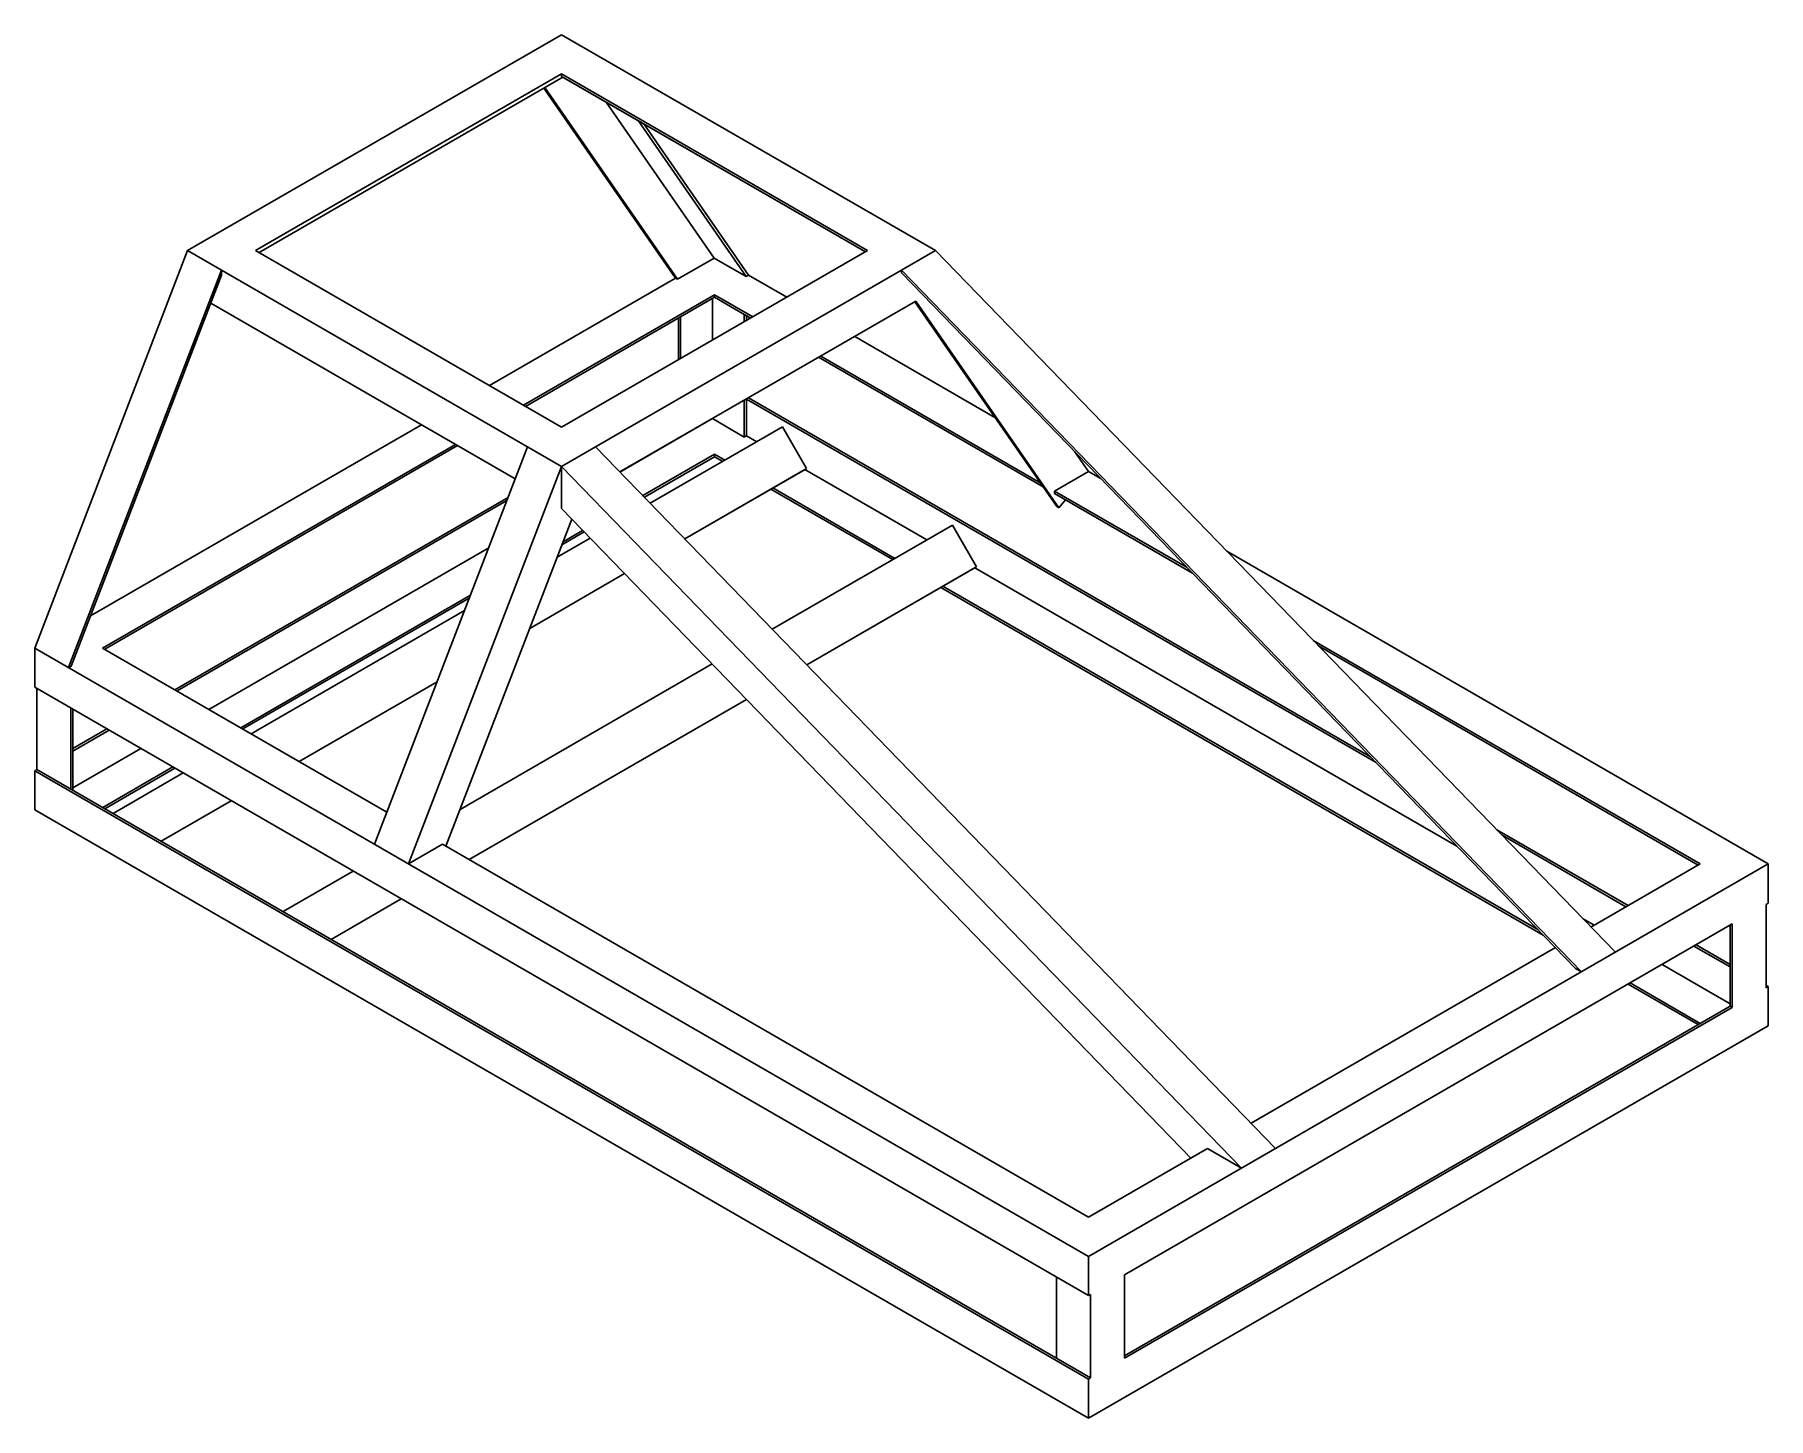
# Paper-space layout '_Isometric' of a CAD drawing. Header units: inches. Extents: x -14.1 to 58, y -43.3 to 14.3.
import ezdxf

# ---------------------------------------------------------------- set-up
doc = ezdxf.new("R2010")
doc.units = ezdxf.units.IN
doc.header["$MEASUREMENT"] = 0

psp = doc.layouts.new('_Isometric')

# ---------------------------------------------------------------- linework, layer by layer
at = {"color": 7, "linetype": 'Continuous', "lineweight": 25}
for p, q in [((-7.778, 5.308), (7.778, 14.289)), ((23.335, 5.308), (7.778, 14.289)), ((-4.95, 5.308), (7.778, 12.656)), ((-4.808, 5.227), (7.831, 12.523)), ((-4.808, 5.226), (7.831, 12.523)), ((20.506, 5.308), (7.778, 12.656)), ((7.778, 12.554), (7.778, 12.656)), ((20.418, 5.257), (7.778, 12.554)), ((7.831, 12.523), (7.831, 12.523)), ((20.417, 5.257), (7.831, 12.523)), ((7.038, 12.065), (12.513, 4.162)), ((7.076, 12.087), (12.602, 4.111)), ((9.632, 11.483), (14.129, 4.992)), ((10.958, 10.718), (15.455, 4.227)), ((11.195, 10.581), (15.556, 4.286)), ((-7.778, 5.308), (-14.142, -11.226)), ((7.778, -3.672), (-7.778, 5.308)), ((7.778, -2.039), (-4.95, 5.308)), ((7.778, -3.672), (23.335, 5.308)), ((7.778, -2.039), (20.506, 5.308)), ((51.619, -23.88), (23.335, 5.308)), ((-6.364, 4.492), (-12.728, -12.043)), ((-6.364, 4.492), (-6.364, 4.286)), ((14.129, 4.992), (12.602, 4.111)), ((15.455, 4.227), (14.129, 4.992)), ((50.205, -24.697), (21.92, 4.492)), ((21.92, 4.382), (21.92, 4.492)), ((49.963, -24.558), (21.92, 4.382)), ((-6.364, 4.286), (-12.626, -11.984)), ((12.513, 4.162), (4.775, -0.306)), ((12.513, 4.162), (12.602, 4.111)), ((15.556, 4.286), (15.455, 4.227)), ((17.146, 3.368), (15.556, 4.286)), ((5.85, -4.192), (-6.813, 3.118)), ((14.142, 3.469), (6.189, -1.122)), ((14.142, 3.367), (6.277, -1.173)), ((10.207, -3.903), (22.514, 3.201)), ((14.054, 3.316), (14.054, 1.583)), ((15.731, 2.552), (14.142, 3.469)), ((14.142, 3.367), (14.142, 3.469)), ((15.643, 2.501), (14.142, 3.367)), ((22.476, 3.18), (28.382, -5.346)), ((22.514, 3.201), (28.471, -5.398)), ((12.728, 2.551), (6.278, -1.173)), ((12.64, 2.499), (12.64, 0.767)), ((12.728, 2.551), (12.728, 0.818)), ((15.38, 2.653), (15.38, 2.349)), ((15.468, 2.602), (15.468, 2.4)), ((15.643, 2.501), (15.468, 2.602)), ((25.81, -1.634), (19.974, 1.735)), ((27.813, -4.525), (18.471, 0.868)), ((27.813, -4.525), (18.472, 0.868)), ((27.695, -4.355), (18.56, 0.919)), ((15.38, -0.917), (15.38, -2.451)), ((15.468, -0.866), (15.468, -2.4)), ((41.661, -15.99), (15.468, -0.869)), ((41.436, -15.758), (15.554, -0.816)), ((1.946, -1.939), (-11.818, -9.884)), ((14.054, -1.685), (10.209, -3.905)), ((16.971, -2.03), (11.47, -5.206)), ((14.054, -1.683), (14.054, -1.685)), ((15.38, -2.451), (14.054, -1.685)), ((16.971, -2.03), (17.971, -3.762)), ((3.36, -2.755), (-11.314, -11.226)), ((3.449, -2.806), (-11.225, -11.277)), ((3.449, -2.806), (-11.225, -11.277)), ((6.364, -2.856), (0, -19.39)), ((37.477, -32.045), (9.192, -2.856)), ((15.468, -2.4), (15.38, -2.451)), ((15.899, -2.649), (15.468, -2.4)), ((14.142, -3.165), (11.16, -4.887)), ((14.142, -3.267), (11.224, -4.952)), ((14.573, -3.414), (14.142, -3.165)), ((14.142, -3.267), (14.142, -3.165)), ((14.485, -3.465), (14.142, -3.267)), ((29.131, -3.059), (29.698, -3.878)), ((7.778, -3.672), (1.414, -20.207)), ((36.062, -32.861), (7.778, -3.672)), ((7.778, -5.427), (7.778, -3.672)), ((17.971, -3.762), (12.905, -6.687)), ((17.908, -3.798), (12.905, -6.687)), ((22.97, -6.731), (17.899, -3.803)), ((17.971, -3.762), (17.908, -3.798)), ((29.698, -3.878), (28.284, -4.695)), ((30.212, -4.175), (29.698, -3.878)), ((5.555, -4.959), (-8.308, -12.961)), ((21.556, -7.547), (16.485, -4.62)), ((21.644, -7.496), (16.573, -4.569)), ((28.284, -4.797), (28.284, -4.695)), ((33.804, -7.881), (28.284, -4.695)), ((34.028, -8.113), (28.284, -4.797)), ((5.504, -5.09), (-8.219, -13.012)), ((33.957, -32.443), (7.778, -5.427)), ((28.382, -5.346), (28.471, -5.398)), ((28.471, -5.398), (28.742, -5.061)), ((34.029, -8.113), (28.742, -5.062)), ((8.201, -5.864), (2.965, -19.469)), ((8.719, -6.398), (7.789, -6.935)), ((8.655, -6.333), (7.84, -6.803)), ((24.042, -6.112), (16.543, -10.441)), ((24.042, -6.112), (25.042, -7.844)), ((4.746, -7.058), (-6.893, -13.778)), ((8.965, -6.652), (7.594, -7.443)), ((57.983, -20.207), (35.459, -7.204)), ((25.042, -7.844), (17.978, -11.922)), ((24.979, -7.88), (17.978, -11.922)), ((45.028, -19.464), (24.97, -7.885)), ((25.042, -7.844), (24.979, -7.88)), ((10.4, -8.133), (6.451, -10.412)), ((10.4, -8.133), (6.451, -10.412)), ((48.395, -22.939), (23.644, -8.651)), ((3.989, -9.026), (-5.568, -14.543)), ((3.938, -9.158), (-5.479, -14.594)), ((48.619, -23.17), (23.556, -8.702)), ((3.743, -9.666), (-5.136, -14.792)), ((29.698, -36.535), (-14.142, -11.226)), ((-14.142, -11.226), (-14.142, -12.859)), ((0.514, -18.054), (-11.314, -11.226)), ((55.154, -20.207), (39.05, -10.91)), ((55.066, -20.258), (39.275, -11.141)), ((55.066, -20.258), (39.275, -11.142)), ((-12.728, -12.043), (-12.626, -11.984)), ((14.038, -11.887), (3.554, -17.94)), ((29.698, -38.168), (-14.142, -12.859)), ((-14.054, -12.91), (-14.054, -16.278)), ((2.6, -12.635), (-3.136, -15.947)), ((2.6, -12.635), (-3.136, -15.947)), ((15.473, -13.368), (3.935, -20.029)), ((15.473, -13.368), (3.935, -20.029)), ((-12.64, -13.727), (-12.64, -17.095)), ((-12.551, -13.778), (-12.551, -17.146)), ((-11.136, -14.594), (-12.551, -15.411)), ((-11.048, -14.645), (-12.551, -15.513)), ((-9.722, -15.411), (-12.551, -17.044)), ((-14.054, -16.278), (-14.142, -16.329)), ((29.698, -41.638), (-14.142, -16.329)), ((-14.142, -16.329), (-14.142, -17.963)), ((29.787, -41.587), (-14.054, -16.278)), ((-8.396, -16.176), (-11.313, -17.86)), ((-8.308, -16.227), (-11.225, -17.911)), ((-7.965, -16.425), (-10.882, -18.109)), ((29.698, -43.271), (-14.142, -17.963)), ((-5.965, -17.58), (-8.882, -19.264)), ((-5.965, -17.58), (-8.882, -19.264)), ((1.414, -20.207), (2.828, -19.39)), ((29.698, -34.902), (2.828, -19.39)), ((52.148, -21.942), (46.683, -18.787)), ((52.06, -21.993), (46.907, -19.018)), ((-0.894, -20.507), (-3.811, -22.191)), ((57.983, -20.207), (29.698, -36.535)), ((55.154, -20.207), (50.604, -22.833)), ((57.983, -21.84), (57.983, -20.207)), ((1.106, -21.662), (-1.811, -23.346)), ((1.106, -21.662), (-1.811, -23.346)), ((57.894, -21.891), (57.983, -21.84)), ((57.894, -21.891), (57.894, -25.361)), ((56.48, -22.707), (31.201, -37.3)), ((50.734, -22.758), (50.275, -22.493)), ((56.392, -22.758), (56.392, -26.126)), ((56.48, -22.707), (56.48, -26.177)), ((49.122, -23.689), (36.462, -30.997)), ((56.392, -24.494), (54.889, -23.626)), ((56.392, -24.392), (54.977, -23.575)), ((56.392, -26.025), (53.563, -24.391)), ((50.205, -24.697), (49.963, -24.558)), ((55.066, -26.892), (52.148, -25.208)), ((55.154, -26.841), (52.237, -25.157)), ((57.983, -25.31), (57.894, -25.259)), ((57.983, -25.31), (57.894, -25.361)), ((57.983, -26.943), (57.983, -25.31)), ((56.392, -26.126), (31.201, -40.669)), ((56.48, -26.177), (31.201, -40.771)), ((56.392, -26.126), (56.48, -26.177)), ((29.698, -43.271), (57.983, -26.943)), ((34.648, -32.045), (29.698, -34.902)), ((36.062, -32.861), (34.648, -32.045)), ((29.698, -36.535), (29.698, -38.168)), ((28.373, -37.402), (28.373, -40.771)), ((31.201, -37.3), (31.201, -40.771)), ((29.698, -38.168), (29.787, -38.117)), ((29.787, -38.117), (29.787, -41.587)), ((29.787, -41.587), (29.698, -41.638)), ((29.698, -41.638), (29.698, -43.271))]:
    psp.add_line(p, q, dxfattribs=at)

doc.saveas('drawing.dxf')
